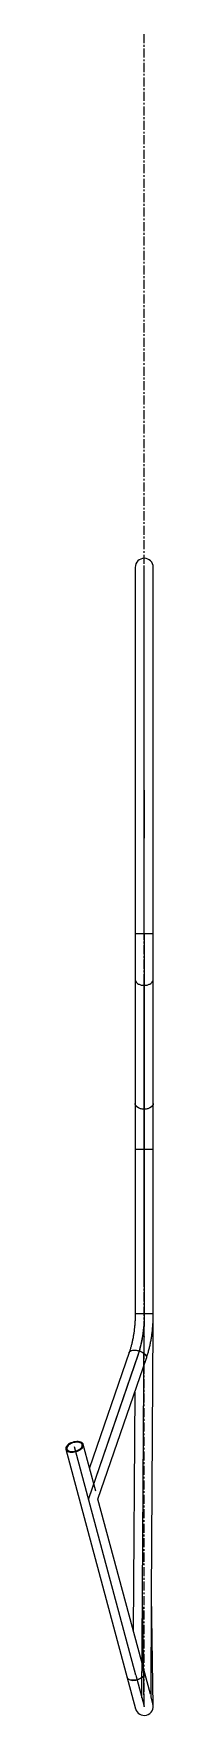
# Paper-space layout '_Left' of a CAD drawing. Header units: millimetres. Extents: x -110 to 13, y -13 to 2350.
import ezdxf

# ---------------------------------------------------------------- set-up
doc = ezdxf.new("R2010")
doc.units = ezdxf.units.MM
doc.header["$PDSIZE"] = -1
doc.linetypes.add('CENTERX2', pattern=[20.32, 12.7, -2.54, 2.54, -2.54])

psp = doc.layouts.new('_Left')

# ---------------------------------------------------------------- linework, layer by layer
at = {"color": 7, "linetype": 'CENTERX2'}
psp.add_line((0, 0), (0, 2350.1), dxfattribs=at)
at = {"color": 7, "linetype": 'Continuous', "lineweight": 25}
for p, q in [((-12.7, 1600.2), (-12.7, 551.3)), ((12.7, 534.1), (12.7, 1600.2)), ((12.7, 1085.4), (-12.7, 1085.4)), ((-12.7, 782.8), (12.7, 782.8)), ((12.7, 551.3), (-12.7, 551.3)), ((10.4, 155.4), (12.7, 534)), ((-21, 497.2), (-76.6, 335.1)), ((-64.9, 291.2), (3, 489)), ((-13.3, 441.5), (-15.3, 106.1)), ((-109.9, 361.3), (-12.3, -3.3)), ((-67.8, 302.2), (-85.4, 367.8)), ((8.6, 16.9), (-64.9, 291.2)), ((9.6, 12.9), (10.4, 154)), ((12.7, 0.2), (10.4, 156)), ((12.7, 0.2), (10.4, 155.4)), ((10.4, 154), (10.4, 155.4)), ((10.4, 155.4), (10.4, 155.4)), ((12.3, 3.3), (9.6, 13.3))]:
    psp.add_line(p, q, dxfattribs=at)
at = {"color": 7, "linetype": 'Continuous'}
for p, q in [((0, 1085.4), (0, 1600.2)), ((0, 1085.4), (0, 1600.2)), ((0, 1085.4), (0, 1600.2)), ((0, 1163.2), (0, 1318.1)), ((0, 1287.2), (0, 1219.8)), ((0, 1085.4), (0, 1021.1)), ((0, 1085.4), (0, 1021.1)), ((0, 1085.4), (0, 1021.1)), ((0, 1021.1), (0, 847.1)), ((0, 1021.1), (0, 847.1)), ((0, 934.1), (0, 1021.1)), ((0, 934.1), (0, 594.1)), ((0, 594.1), (0, 934.1)), ((0, 764.1), (0, 934.1)), ((0, 847.1), (0, 782.8)), ((0, 847.1), (0, 782.8)), ((0, 782.8), (0, 551.3)), ((0, 782.8), (0, 550.2)), ((0, 665.8), (0, 667)), ((0, 665.8), (0, 666.5)), ((0, 594.1), (0, 534.1)), ((0, 594.1), (0, 534.1)), ((-3.1, 11.7), (0, 534.1)), ((-3.1, 11.7), (0, 534.1)), ((-8.8, 493.6), (-78.1, 291.6)), ((-9, 493.1), (-78.1, 291.6)), ((-11.8, 44), (-97.7, 364.5)), ((-11.8, 44), (-97.7, 364.5)), ((0, 0), (-2.3, 155.9)), ((0, 0), (-2.3, 155.3)), ((-11.8, 44), (0, 0)), ((-11.8, 44), (0, 0))]:
    psp.add_line(p, q, dxfattribs=at)
at = {"color": 7, "linetype": 'Continuous', "lineweight": 25, "flags": 128}
for points in [[(-12.7, 1021.1), (-12.7, 1020.8), (-12.4, 1019.4), (-11.8, 1018.1), (-10.8, 1016.8), (-9.5, 1015.7), (-8, 1014.8), (-6.2, 1014), (-4.2, 1013.4), (-2.1, 1013.1), (0, 1013)], [(-12.7, 1021.1), (-12.6, 1020.1), (-12.1, 1018.7), (-11.3, 1017.4), (-10.2, 1016.3), (-8.8, 1015.2), (-7.1, 1014.4), (-5.2, 1013.7), (-3.2, 1013.2), (-1.1, 1013), (1.1, 1013), (3.2, 1013.2), (5.2, 1013.7), (7.1, 1014.4), (8.8, 1015.2), (10.2, 1016.3), (11.3, 1017.4), (12.1, 1018.7), (12.6, 1020.1), (12.7, 1021.1)], [(0, 1013), (2.1, 1013.1), (4.2, 1013.4), (6.2, 1014), (8, 1014.8), (9.5, 1015.7), (10.8, 1016.8), (11.8, 1018.1), (12.4, 1019.4), (12.7, 1020.8), (12.7, 1021.1)], [(0, 838.9), (-2.1, 839), (-4.2, 839.4), (-6.2, 839.9), (-8, 840.7), (-9.5, 841.7), (-10.8, 842.8), (-11.8, 844), (-12.4, 845.3), (-12.7, 846.7), (-12.7, 847.1)], [(12.7, 847.1), (12.6, 846), (12.1, 844.7), (11.3, 843.4), (10.2, 842.2), (8.8, 841.2), (7.1, 840.3), (5.2, 839.6), (3.2, 839.2), (1.1, 838.9), (-1.1, 838.9), (-3.2, 839.2), (-5.2, 839.6), (-7.1, 840.3), (-8.8, 841.2), (-10.2, 842.2), (-11.3, 843.4), (-12.1, 844.7), (-12.6, 846), (-12.7, 847.1)], [(12.7, 847.1), (12.7, 846.7), (12.4, 845.3), (11.8, 844), (10.8, 842.8), (9.5, 841.7), (8, 840.7), (6.2, 839.9), (4.2, 839.4), (2.1, 839), (0, 838.9)], [(-21, 497.2), (-20.9, 497.4), (-20.3, 498.4), (-19.3, 499.2), (-18.1, 499.8), (-16.6, 500.2), (-14.9, 500.4), (-13, 500.5), (-11, 500.2), (-9, 499.8)], [(-21, 497.2), (-20.6, 497.9), (-19.9, 498.8), (-18.8, 499.5), (-17.4, 500), (-15.8, 500.4), (-14, 500.5), (-12, 500.4), (-10, 500.1), (-7.9, 499.6), (-5.9, 498.9), (-3.9, 498), (-2.1, 497), (-0.5, 495.9), (0.8, 494.7), (1.9, 493.4), (2.7, 492.2), (3.1, 491), (3.2, 489.8), (3, 489)], [(-9, 499.8), (-6.9, 499.2), (-4.9, 498.5), (-3, 497.5), (-1.3, 496.5), (0.2, 495.3), (1.4, 494.1), (2.4, 492.8), (3, 491.6), (3.2, 490.4), (3.1, 489.2), (3, 489)], [(-97.7, 357.5), (-95.6, 357.9), (-93.5, 358.6), (-91.6, 359.5), (-89.9, 360.5), (-88.4, 361.6), (-87.1, 362.8), (-86.2, 364), (-85.6, 365.3), (-85.3, 366.5), (-85.4, 367.7), (-85.8, 368.8), (-86.6, 369.8), (-87.7, 370.6), (-89.1, 371.2), (-90.7, 371.7), (-92.6, 371.9), (-94.6, 372), (-96.6, 371.8), (-98.7, 371.4), (-100.8, 370.8), (-102.8, 370.1), (-104.6, 369.1), (-106.3, 368.1), (-107.6, 366.9), (-108.7, 365.7), (-109.5, 364.4), (-110, 363.2), (-110.1, 362), (-109.8, 360.8), (-109.2, 359.8), (-108.2, 358.9), (-107, 358.1), (-105.5, 357.6), (-103.7, 357.2), (-101.8, 357.1), (-99.8, 357.2), (-97.7, 357.5)], [(-97.7, 358.3), (-95.7, 358.8), (-93.9, 359.4), (-92.1, 360.3), (-90.5, 361.2), (-89.2, 362.2), (-88.1, 363.4), (-87.4, 364.5), (-86.9, 365.7), (-86.9, 366.8), (-87.1, 367.9), (-87.7, 368.8), (-88.6, 369.6), (-89.8, 370.3), (-91.3, 370.7), (-93, 371), (-94.8, 371), (-96.7, 370.9), (-98.7, 370.5), (-100.6, 370), (-102.4, 369.3), (-104, 368.4), (-105.5, 367.4), (-106.7, 366.3), (-107.6, 365.1), (-108.2, 364), (-108.5, 362.8), (-108.4, 361.7), (-108, 360.7), (-107.2, 359.8), (-106.2, 359.1), (-104.8, 358.6), (-103.2, 358.2), (-101.5, 358), (-99.6, 358.1), (-97.7, 358.3)], [(0.5, 47.3), (0.6, 46.6), (0.5, 45.4), (0.1, 44.1), (-0.7, 42.8), (-1.8, 41.6), (-3.2, 40.5), (-4.8, 39.4), (-6.7, 38.5), (-8.7, 37.7), (-10.7, 37.1), (-12.8, 36.7), (-14.9, 36.6), (-16.9, 36.6), (-18.7, 36.8), (-20.4, 37.3), (-21.8, 37.9), (-22.9, 38.8), (-23.6, 39.7), (-24.1, 40.7)], [(-11.8, 36.9), (-9.7, 37.4), (-7.7, 38.1), (-5.7, 38.9), (-4, 39.9), (-2.5, 41), (-1.2, 42.2), (-0.3, 43.5), (0.3, 44.7), (0.6, 46), (0.5, 47.2), (0.5, 47.3)], [(-24.1, 40.7), (-23.9, 40.3), (-23.3, 39.2), (-22.3, 38.3), (-21.1, 37.6), (-19.6, 37), (-17.8, 36.7), (-15.9, 36.5), (-13.9, 36.6), (-11.8, 36.9)], [(9.5, 12.1), (9.6, 11.8), (9.6, 11.6)]]:
    psp.add_lwpolyline(points, dxfattribs=at)
at = {"color": 7, "linetype": 'Continuous', "flags": 128}
for points in [[(0, 551.3), (-0.1, 543.5), (-0.6, 535.8), (-1.3, 528.2), (-2.3, 520.7), (-3.6, 513.4), (-5.1, 506.4), (-6.9, 499.6), (-9, 493.1)], [(0, 550.2), (-0.1, 542.7), (-0.6, 535.2), (-1.3, 527.8), (-2.2, 520.6), (-3.5, 513.5), (-5, 506.6), (-6.8, 500), (-8.8, 493.6)]]:
    psp.add_lwpolyline(points, dxfattribs=at)
at = {"color": 7, "linetype": 'Continuous', "lineweight": 25}
for centre, start, end in [((0, 1600.2), 0, 180), ((0, 0), 195, 15)]:
    psp.add_arc(centre, 12.7, start, end, dxfattribs=at)
for points, knots in [([(-12.7, 551.3), (-12.7, 550.4), (-12.7, 547.7), (-12.8, 543.2), (-13.1, 537.9), (-13.6, 532.7), (-14.1, 527.6), (-14.8, 522.5), (-15.7, 517.5), (-16.7, 512.7), (-17.8, 508), (-19, 503.5), (-20.1, 499.9), (-20.7, 497.9), (-21, 497.2)], [0, 0, 0, 0, 0.0477397, 0.1390975, 0.2304321, 0.3217041, 0.4128838, 0.5039406, 0.5948429, 0.6855578, 0.7760512, 0.8662876, 0.9562307, 1, 1, 1, 1]), ([(3, 489), (3.3, 489.8), (4.2, 492.4), (5.5, 496.8), (6.9, 502.1), (8.2, 507.5), (9.3, 513.1), (10.3, 518.7), (11.1, 524.4), (11.7, 530.2), (12.2, 536.1), (12.5, 542), (12.7, 547.1), (12.7, 550.2), (12.7, 551.3)], [0, 0, 0, 0, 0.047893, 0.138774, 0.229415, 0.319828, 0.41004, 0.500077, 0.589966, 0.679733, 0.769405, 0.859007, 0.948564, 1, 1, 1, 1])]:
    psp.add_open_spline(points, degree=3, knots=knots, dxfattribs=at)
at = {"color": 7, "linetype": 'Continuous'}
for p in [(0, 1049), (0, 1049), (0, 1049), (0, 819.2), (0, 819.2), (0, 534.1), (0, 534.1), (0, 519.2), (0, 519.2), (-78.1, 291.6), (-78.1, 291.6), (0, 0), (0, 0)]:
    psp.add_point(p, dxfattribs=at)

doc.saveas('drawing.dxf')
